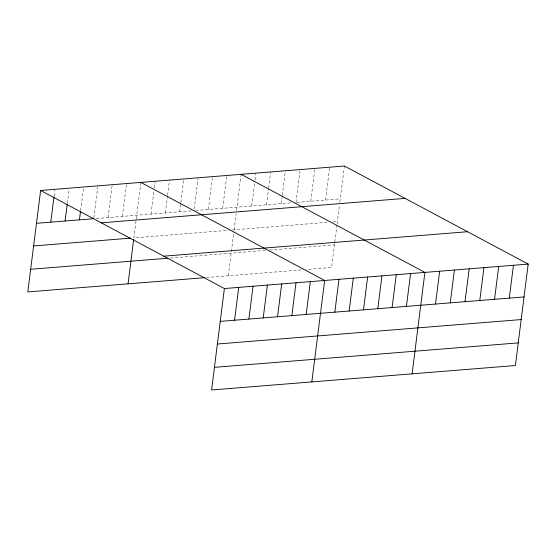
<?xml version="1.0" encoding="UTF-8"?>
<svg xmlns="http://www.w3.org/2000/svg" width="556" height="556" viewBox="0 0 556 556"><rect width="100%" height="100%" fill="white"/><g stroke="black" fill="none" stroke-linecap="round" stroke-linejoin="round"><path stroke-width="0.42" stroke-dasharray="2.78 2.08" d="M54.085 196.053L54.829 190.152M67.346 203.315L69.152 189.005M80.606 210.585L83.372 188.692M93.86 217.855L97.8 186.698M108.079 217.549L112.229 184.703M122.396 216.395L126.546 183.549M140.87 182.396L133.864 237.878L229.058 230.219M151.044 214.088L153.915 191.347M154.339 187.984L155.194 181.242M165.368 212.934L167.495 196.094M167.599 195.253L169.517 180.095M179.685 211.78L180.749 203.364M180.86 202.523L183.834 178.942M194.225 208.945L198.054 178.629M208.333 209.48L212.482 176.634M222.657 208.326L226.806 175.481M228.307 275.776L233.909 231.477M234.118 229.816L236.161 213.643M236.571 210.411L241.123 174.327M251.736 205.984L254.926 180.721M255.03 179.88L255.878 173.145M266.491 204.796L268.513 188.797M268.618 187.956L270.64 171.957M281.246 203.614L282.205 196.032M282.309 195.191L285.395 170.768M296 202.426L299.934 171.262M310.755 201.237L314.904 168.392M325.51 200.049L329.659 167.203M336.992 224.832L331.605 267.464L306.189 269.514M337.096 223.998L339.452 205.331M339.862 202.099L344.421 166.022M96.285 218.494L191.479 210.835M195.698 210.495L291.9 202.752M296.821 202.356L340.272 198.86M232.429 229.948L328.394 222.226M333.308 221.83L337.409 221.503M170.511 258.019L266.421 250.304M269.702 250.04L334.462 244.828M206.408 277.541L302.089 269.841"/><path stroke-width="0.83" d="M40.616 190.465L224.395 288.536L211.579 389.978L515.384 365.535L528.2 264.086L344.421 166.022L40.616 190.465L27.8 291.914L204.719 277.673M50.791 222.157L53.981 196.893M65.108 221.003L67.241 204.163M79.432 219.849L80.495 211.433M128.054 283.845L133.648 239.546M234.569 320.221L238.719 287.382M248.893 319.075L253.043 286.229M263.217 317.921L267.366 285.075M277.534 316.767L281.683 283.921M291.858 315.613L296.007 282.768M306.182 314.46L310.331 281.621M311.84 381.916L324.655 280.467L140.87 182.396M334.823 312.159L338.972 279.314M349.147 311.006L353.296 278.16M363.471 309.852L367.62 277.006M377.795 308.698L381.944 275.859M392.112 307.544L396.261 274.706M406.436 306.398L410.585 273.552M412.093 373.847L424.909 272.398L241.123 174.327M435.515 304.056L439.664 271.21M450.27 302.867L454.419 270.021M465.024 301.679L469.174 268.84M479.779 300.49L483.928 267.651M494.541 299.302L498.69 266.463M509.296 298.12L513.445 265.275M36.467 223.31L93.755 218.696M101.261 222.831L405.067 198.381M33.61 245.947L130.493 238.149M163.749 256.17L467.554 231.727M30.663 269.271L167.981 258.22M224.395 288.536L528.2 264.086M220.245 321.375L524.051 296.932M217.389 344.018L521.187 319.568M214.442 367.342L518.248 342.892"/></g></svg>
